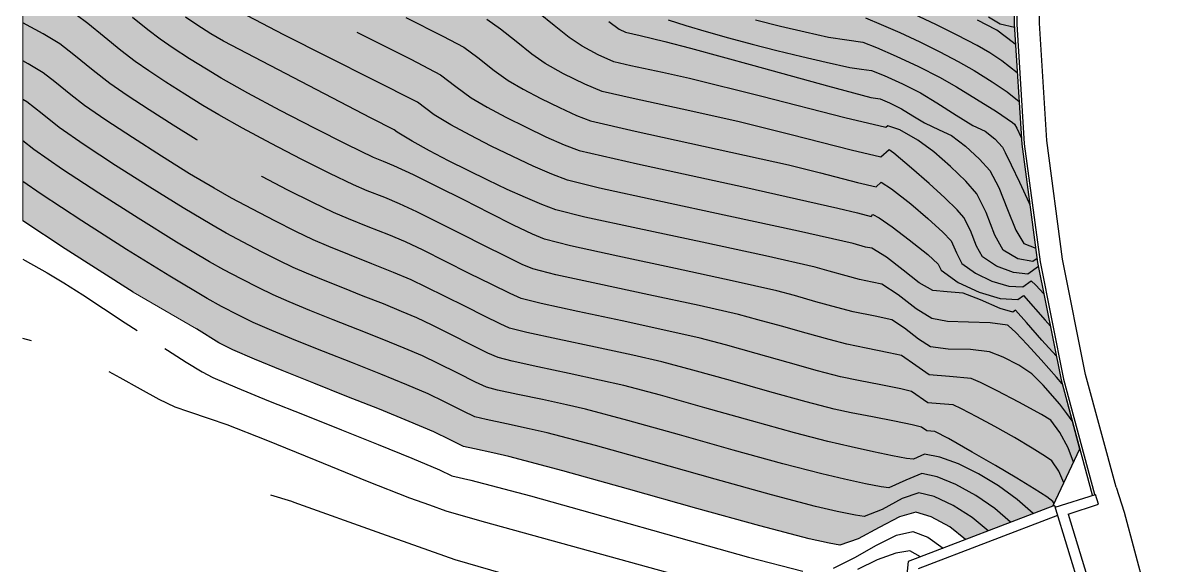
# Model space of a CAD drawing. Extents: x -367 to 63045, y 275 to 109039.
# Drawn here: x 62089 to 62141.7, y 108407.4 to 108432.6 of the extents above; entities that cross this region are included whole.
import ezdxf

# ---------------------------------------------------------------- set-up
doc = ezdxf.new("R2010")
doc.units = 0
doc.header["$LTSCALE"] = 25.401856
doc.header["$MEASUREMENT"] = 0
doc.linetypes.add('TRATTEGGIATA2', pattern=[0.375, 0.25, -0.125])
for name, color, linetype in [('Bâti', 7, 'Continuous'), ('colore lago', 131, 'Continuous'), ('Couronnement', 7, 'Continuous'), ('curve livello 1m', 2, 'Continuous'), ('curve livello 5m', 7, 'Continuous'), ('Per+Mod Surf', 7, 'Continuous'), ('Strade', 7, 'Continuous')]:
    doc.layers.add(name, color=color, linetype=linetype)
doc.layers.add('Colori bordi', color=5, linetype='Continuous', plot=False)
doc.layers.add('no_plot', color=5, linetype='Continuous', plot=False)

msp = doc.modelspace()

# ---------------------------------------------------------------- hatches: boundary and pattern name
at = {"layer": 'colore lago', "linetype": 'Continuous', "lineweight": 0}
msp.add_hatch(color=256, dxfattribs=at).paths.add_polyline_path([(62184.44037, 108578.69715), (62185.03434, 108578.125), (62185.55328, 108577.07553), (62184.71184, 108576.84218), (62189.10999, 108571.21279), (62202.4034, 108574.89937), (62203.10581, 108574.00033), (62197.58567, 108564.24353), (62201.98383, 108558.61423), (62202.78383, 108560.02814), (62202.78383, 108558.46665), (62203.82904, 108556.4937), (62204.32435, 108555.55874), (62204.73393, 108554.78562), (62204.99715, 108554.28875), (62205.31668, 108553.6856), (62206.09904, 108553.14835), (62206.994, 108552.58011), (62207.77037, 108552.12865), (62208.28489, 108551.88137), (62208.98831, 108551.7939), (62209.75528, 108551.70767), (62210.27698, 108551.52482), (62211.05005, 108551.20587), (62211.84255, 108550.8465), (62212.31081, 108550.58878), (62213.28943, 108549.57594), (62214.66393, 108548.14578), (62215.45723, 108547.3376), (62216.16484, 108546.6219), (62216.68181, 108546.10437), (62216.90318, 108545.89072), (62217.44028, 108545.65476), (62218.04836, 108545.19124), (62218.87708, 108544.48294), (62219.4919, 108543.90061), (62219.85139, 108543.51423), (62220.22605, 108542.63483), (62220.56531, 108541.56721), (62220.9211, 108540.79857), (62221.36372, 108540.51775), (62221.86652, 108540.21289), (62222.46332, 108539.50212), (62223.10529, 108538.59681), (62223.70955, 108537.87247), (62224.20518, 108537.55122), (62224.69366, 108537.28115), (62225.15194, 108537.02649), (62225.71553, 108536.65965), (62226.50081, 108536.12628), (62227.3663, 108535.52374), (62228.1705, 108534.9494), (62229.08636, 108534.26713), (62230.1381, 108533.46091), (62231.0102, 108532.77261), (62231.91617, 108532.02959), (62232.79706, 108531.29172), (62233.57004, 108530.62991), (62234.15231, 108530.11507), (62234.46103, 108529.81812), (62235.02241, 108528.93574), (62235.50983, 108528.21194), (62236.1616, 108527.97079), (62237.88452, 108527.35259), (62236.19155, 108519.02067), (62235.95115, 108517.8376), (62230.60336, 108518.76617), (62225.09835, 108519.31118), (62219.53535, 108519.50718), (62213.99236, 108519.34019), (62208.44135, 108518.81819), (62202.96136, 108517.90819), (62197.53735, 108516.63019), (62192.21835, 108515.03521), (62187.02936, 108513.0682), (62181.96335, 108510.75821), (62177.07535, 108508.14421), (62172.35535, 108505.18521), (62168.15134, 108502.19022), (62163.99534, 108498.79922), (62159.92034, 108495.02322), (62156.87234, 108491.82123), (62153.58533, 108487.9912), (62151.00034, 108484.57322), (62147.89234, 108479.97022), (62145.09534, 108475.15423), (62142.62333, 108470.19523), (62140.49932, 108465.06123), (62138.70632, 108459.79123), (62137.26532, 108454.41924), (62136.17032, 108448.97023), (62135.44131, 108443.47724), (62135.08431, 108438.09823), (62135.07531, 108432.54122), (62135.4223, 108426.97924), (62136.1643, 108421.48524), (62137.24929, 108416.02824), (62138.11624, 108412.81415), (62136.87629, 108410.16824), (62132.8128, 108408.61126), (62132.07881, 108409.20236), (62131.22289, 108409.67071), (62130.50179, 108409.8758), (62129.73905, 108409.66836), (62128.79583, 108409.16644), (62127.82182, 108408.63823), (62126.9667, 108408.35186), (62126.4708, 108408.43826), (62125.54632, 108408.64534), (62123.26174, 108409.24028), (62120.33075, 108410.05585), (62117.14751, 108410.95602), (62114.10621, 108411.80472), (62111.601, 108412.46593), (62110.85667, 108412.63236), (62109.99272, 108412.81634), (62109.48217, 108412.93677), (62108.8675, 108413.23396), (62108.1109, 108413.60641), (62106.96975, 108414.09549), (62105.58923, 108414.65753), (62104.07452, 108415.25987), (62102.53083, 108415.86981), (62101.06332, 108416.45468), (62099.7772, 108416.98179), (62098.77764, 108417.41846), (62098.12077, 108417.74642), (62097.08202, 108418.402), (62094.14205, 108420.10043), (62090.9826, 108422.11739), (62089.00829, 108423.4159), (62089.0084, 108612.37278), (62120.88999, 108629.95032), (62123.51589, 108627.78348), (62127.40046, 108624.87082), (62132.09238, 108621.99255), (62137.11189, 108618.69874), (62141.9676, 108615.09259), (62145.99091, 108612.94276), (62152.41989, 108607.98332), (62153.53281, 108607.46368), (62154.64574, 108606.94403), (62153.74834, 108606.61531), (62152.36859, 108606.1099), (62157.20571, 108600.8529), (62170.15914, 108605.59782), (62170.93166, 108604.75824), (62166.215, 108594.58868), (62171.05211, 108589.33168), (62172.53972, 108592.53911), (62173.61881, 108592.04274), (62173.89927, 108591.77136), (62174.52108, 108591.27829), (62175.29877, 108590.71102), (62176.16099, 108590.1049), (62177.03637, 108589.49528), (62177.85355, 108588.91749), (62178.54117, 108588.40689), (62179.02787, 108587.99882), (62179.46911, 108587.46018), (62180.05431, 108586.73849), (62180.60099, 108586.11149), (62181.23677, 108585.39235), (62181.56921, 108585.00258), (62181.87023, 108584.35861), (62182.1683, 108583.51591), (62182.76671, 108581.60651), (62183.0726, 108580.72588), (62183.38664, 108580.01867)])

# ---------------------------------------------------------------- linework, layer by layer
at = {"layer": 'Bâti', "color": 2, "linetype": 'Continuous'}
for p, q in [((62136.97129, 108410.11825), (62138.85029, 108410.70825)), ((62138.99422, 108410.24986), (62138.85029, 108410.70825)), ((62136.94778, 108410.19565), (62140.76228, 108397.63624)), ((62137.5843, 108409.79126), (62138.99422, 108410.24986)), ((62137.5843, 108409.79126), (62141.22528, 108397.78225))]:
    msp.add_line(p, q, dxfattribs=at)
at = {"layer": 'Colori bordi', "linetype": 'Continuous', "lineweight": 0, "flags": 128}
msp.add_lwpolyline([(62135.08431, 108438.09823), (62135.07531, 108432.54122), (62135.4223, 108426.97924), (62136.1643, 108421.48524), (62137.24929, 108416.02824), (62138.11624, 108412.81415), (62136.87629, 108410.16824), (62132.8128, 108408.61126), (62132.07881, 108409.20236), (62131.22289, 108409.67071), (62130.50179, 108409.8758), (62130.50179, 108409.8758), (62129.73905, 108409.66836), (62128.79583, 108409.16644), (62127.82182, 108408.63823), (62126.9667, 108408.35186), (62126.9667, 108408.35186), (62126.4708, 108408.43826), (62125.54632, 108408.64534), (62125.54632, 108408.64534), (62123.26174, 108409.24028), (62120.33075, 108410.05585), (62117.14751, 108410.95602), (62114.10621, 108411.80472), (62111.601, 108412.46593), (62111.601, 108412.46593), (62110.85667, 108412.63236), (62109.99272, 108412.81634), (62109.48217, 108412.93677), (62108.8675, 108413.23396), (62108.1109, 108413.60641), (62106.96975, 108414.09549), (62105.58923, 108414.65753), (62104.07452, 108415.25987), (62102.53083, 108415.86981), (62101.06332, 108416.45468), (62099.7772, 108416.98179), (62098.77764, 108417.41846), (62098.77764, 108417.41846), (62098.12077, 108417.74642), (62097.08202, 108418.402), (62094.14205, 108420.10043), (62090.9826, 108422.11739), (62089.00829, 108423.4159), (62089.0084, 108612.37278)], dxfattribs=at)
at = {"layer": 'Couronnement', "color": 2, "linetype": 'Continuous'}
for p, q in [((62135.08431, 108438.09825), (62135.07531, 108432.54124)), ((62135.20406, 108438.09807), (62135.19506, 108432.54106)), ((62136.2453, 108432.60126), (62136.25831, 108438.08226)), ((62136.59531, 108427.13925), (62136.2453, 108432.60126)), ((62135.07531, 108432.54124), (62135.4223, 108426.97926)), ((62135.19507, 108432.54872), (62135.54181, 108426.99104)), ((62135.4223, 108426.97926), (62136.1643, 108421.48526)), ((62135.54181, 108426.99104), (62136.28271, 108421.50499)), ((62137.3193, 108421.63626), (62136.59531, 108427.13925)), ((62138.3843, 108416.27626), (62137.3193, 108421.63626)), ((62136.1643, 108421.48526), (62137.24929, 108416.02826)), ((62136.28271, 108421.50499), (62137.36621, 108416.05565)), ((62139.8063, 108411.03926), (62138.3843, 108416.27626)), ((62137.24929, 108416.02826), (62138.69129, 108410.68225)), ((62137.36621, 108416.05565), (62138.80715, 108410.7135))]:
    msp.add_line(p, q, dxfattribs=at)
at = {"layer": 'curve livello 1m', "color": 152, "linetype": 'TRATTEGGIATA2', "ltscale": 5, "flags": 128}
msp.add_lwpolyline([(62129.85245, 108404.61541), (62129.32132, 108403.6074), (62128.63631, 108402.74327), (62128.00292, 108402.28227), (62128.00292, 108402.28227), (62124.57648, 108403.26514), (62120.79216, 108404.35067), (62116.51523, 108405.52837), (62109.1083, 108407.66964), (62105.69936, 108408.87902), (62101.61701, 108410.3273), (62101.51227, 108410.36932), (62089.00829, 108414.3243)], dxfattribs=at)
at = {"layer": 'curve livello 5m', "color": 2, "flags": 128}
for points in [[(62097.12434, 108427.15964), (62097.07592, 108427.1885), (62095.99587, 108427.85828), (62094.88603, 108428.56679), (62093.8653, 108429.23813), (62093.0526, 108429.79638), (62092.27928, 108430.40085), (62091.39251, 108431.12694), (62090.73149, 108431.63292), (62089.95983, 108432.09542), (62089.01676, 108432.60736), (62089.0083, 108432.6116)], [(62118.99451, 108432.75112), (62119.81342, 108432.4924), (62120.75716, 108432.21285), (62121.79697, 108431.92038), (62122.90411, 108431.62289), (62124.04982, 108431.32828), (62125.20534, 108431.04446), (62126.34192, 108430.77933), (62127.43081, 108430.54077), (62127.97581, 108430.46209), (62128.44429, 108430.3901), (62129.03578, 108430.1616), (62129.87936, 108429.77794), (62130.72198, 108429.35423), (62131.47775, 108428.897), (62132.37329, 108428.31867), (62133.14866, 108427.84763), (62133.72449, 108427.57716), (62134.17269, 108427.21486), (62134.53355, 108426.83658), (62134.65992, 108426.59129), (62134.93419, 108426.01896), (62135.3155, 108425.20663), (62135.763, 108424.24132), (62135.80422, 108424.15141)], [(62133.88327, 108432.88351), (62134.42337, 108432.57008), (62135.08393, 108432.40296)], [(62104.5268, 108432.1817), (62104.62, 108432.13546), (62107.04957, 108430.92594), (62108.42322, 108430.20157), (62108.42322, 108430.20157), (62109.13808, 108429.66057), (62109.84396, 108429.12772), (62109.84396, 108429.12772), (62110.58891, 108428.69505), (62111.46307, 108428.22684), (62112.39681, 108427.75709), (62113.32045, 108427.31983), (62114.16436, 108426.94905), (62114.85889, 108426.67879), (62114.85889, 108426.67879), (62117.56557, 108426.05364), (62122.55759, 108424.96977), (62126.87621, 108424.00829), (62127.78852, 108423.77867), (62128.42501, 108423.62171), (62128.51433, 108423.70343), (62128.8054, 108423.54759), (62129.40626, 108423.12759), (62130.19758, 108422.53059), (62131.06003, 108421.84376), (62131.54696, 108421.39805), (62131.67525, 108421.12473), (62132.46821, 108420.55489), (62133.43937, 108420.09367), (62134.42134, 108419.80531), (62135.24669, 108419.75407), (62135.50291, 108419.93769), (62136.51042, 108418.79843), (62136.7535, 108418.52187)], [(62137.38036, 108411.24389), (62137.15455, 108411.7824), (62136.8248, 108412.26432), (62136.8248, 108412.26432), (62136.53079, 108412.47068), (62135.90875, 108412.85487), (62135.08279, 108413.34219), (62134.17703, 108413.85794), (62134.17703, 108413.85794), (62133.34199, 108414.31229), (62132.62236, 108414.68413), (62132.23405, 108414.8619), (62132.23405, 108414.8619), (62131.63549, 108414.91016), (62131.06944, 108414.96201), (62131.06944, 108414.96201), (62130.30377, 108415.49244), (62129.81347, 108415.60987), (62128.88151, 108415.79381), (62127.83594, 108415.99746), (62127.00487, 108416.17408), (62125.9373, 108416.45208), (62124.56768, 108416.83319), (62123.08018, 108417.25383), (62121.659, 108417.65043), (62120.48834, 108417.9594), (62118.8955, 108418.32532), (62116.86619, 108418.76189), (62114.80153, 108419.20034), (62113.10261, 108419.5719), (62112.17053, 108419.80779), (62111.64984, 108420.03585), (62110.80117, 108420.45034), (62109.75755, 108420.97445), (62108.65202, 108421.53139), (62107.61762, 108422.04435), (62106.78737, 108422.43655), (62106.01346, 108422.76102), (62105.06345, 108423.13868), (62104.13933, 108423.50674), (62103.44311, 108423.80247), (62102.4868, 108424.26309), (62101.3346, 108424.84444), (62100.11697, 108425.47856), (62100.10361, 108425.48574)], [(62094.14205, 108420.10045), (62090.9826, 108422.11741), (62089.00829, 108423.41592)], [(62132.8128, 108408.61128), (62132.07881, 108409.20238), (62131.22289, 108409.67073), (62130.50179, 108409.87582), (62130.50179, 108409.87582), (62129.73905, 108409.66838), (62128.79583, 108409.16646), (62127.82182, 108408.63824), (62126.9667, 108408.35188), (62126.9667, 108408.35188), (62126.4708, 108408.43828), (62125.54632, 108408.64536), (62125.54632, 108408.64536), (62123.26174, 108409.2403), (62120.33075, 108410.05587), (62117.14751, 108410.95604), (62114.10621, 108411.80474), (62111.601, 108412.46595), (62111.601, 108412.46595), (62110.85667, 108412.63238), (62109.99272, 108412.81636), (62109.48217, 108412.93679), (62108.8675, 108413.23398), (62108.1109, 108413.60643), (62106.96975, 108414.09551), (62105.58923, 108414.65755), (62104.07452, 108415.25989), (62102.53083, 108415.86983), (62101.06332, 108416.4547), (62099.7772, 108416.98181), (62098.77764, 108417.41848), (62098.77764, 108417.41848), (62098.12077, 108417.74643), (62097.08202, 108418.40202)]]:
    msp.add_lwpolyline(points, dxfattribs=at)
at = {"layer": 'no_plot', "flags": 128}
for points in [[(62137.02846, 108417.13895), (62136.36326, 108417.86856), (62136.36326, 108417.86856), (62135.6404, 108418.69098), (62135.14071, 108419.25602), (62135.14071, 108419.25602), (62135.01363, 108419.16495), (62134.42225, 108419.34687), (62133.51108, 108419.75023), (62132.70721, 108420.05011), (62132.70721, 108420.05011), (62131.96265, 108420.10837), (62131.2999, 108420.17109), (62131.2999, 108420.17109), (62130.66284, 108420.54027), (62129.91125, 108421.12246), (62129.14451, 108421.72045), (62128.46202, 108422.13706), (62128.46202, 108422.13706), (62128.1717, 108422.19704), (62127.59821, 108422.35416), (62125.0557, 108422.93825), (62121.81649, 108423.63511), (62118.52085, 108424.33497), (62115.80901, 108424.92805), (62114.32121, 108425.30459), (62114.32121, 108425.30459), (62113.59898, 108425.58223), (62112.7321, 108425.95553), (62111.77478, 108426.398), (62110.78121, 108426.88319), (62109.80558, 108427.38464), (62108.90208, 108427.87587), (62108.12492, 108428.33042), (62108.12492, 108428.33042), (62107.34763, 108428.91793), (62101.13544, 108432.05522), (62098.44217, 108433.45783)], [(62137.83326, 108412.21032), (62137.58892, 108412.86795), (62137.19829, 108413.58545), (62136.77855, 108414.14758), (62136.77855, 108414.14758), (62136.33722, 108414.4132), (62135.2832, 108414.99019), (62134.28712, 108415.51566), (62133.5017, 108415.9107), (62133.07962, 108416.09643), (62133.07962, 108416.09643), (62132.07609, 108416.17735), (62131.12706, 108416.26428), (62131.12706, 108416.26428), (62130.49889, 108416.69464), (62129.84333, 108417.15359), (62129.84333, 108417.15359), (62129.25038, 108417.28766), (62128.20134, 108417.4916), (62127.29658, 108417.67982), (62127.29658, 108417.67982), (62126.47242, 108417.89444), (62125.41506, 108418.18866), (62124.26671, 108418.51339), (62123.16956, 108418.81956), (62122.26581, 108419.05809), (62122.26581, 108419.05809), (62120.43555, 108419.47855), (62118.10377, 108419.98019), (62115.73136, 108420.484), (62113.77921, 108420.91094), (62112.7082, 108421.18199), (62112.7082, 108421.18199), (62112.22201, 108421.39144), (62111.44289, 108421.76752), (62110.46712, 108422.25468), (62109.39094, 108422.79734), (62108.31063, 108423.33992), (62107.32245, 108423.82685), (62106.52266, 108424.20257), (62106.52266, 108424.20257), (62105.82885, 108424.48983), (62105.01093, 108424.81388), (62104.37621, 108425.07926), (62104.37621, 108425.07926), (62103.27487, 108425.60975), (62101.94794, 108426.27925), (62100.54565, 108427.00954), (62099.21825, 108427.72237), (62098.11598, 108428.33949), (62097.38515, 108428.77511), (62096.53762, 108429.30069), (62095.66671, 108429.85667), (62094.86573, 108430.38348), (62094.22799, 108430.82155), (62093.57409, 108431.32553), (62092.78905, 108431.96646), (62092.04116, 108432.57481), (62091.49867, 108432.98108)], [(62137.76385, 108414.12059), (62137.52408, 108414.45929), (62137.18973, 108414.89024), (62137.18973, 108414.89024), (62136.4251, 108415.77213), (62135.89485, 108416.31323), (62135.89485, 108416.31323), (62135.29072, 108416.70377), (62134.56122, 108417.08071), (62133.9252, 108417.33097), (62133.9252, 108417.33097), (62133.04236, 108417.4328), (62131.9995, 108417.45722), (62131.18467, 108417.56655), (62131.18467, 108417.56655), (62130.6261, 108417.91531), (62129.97565, 108418.4303), (62129.3829, 108418.81475), (62129.3829, 108418.81475), (62128.60918, 108418.97869), (62127.58829, 108419.18556), (62127.58829, 108419.18556), (62126.83275, 108419.38472), (62125.8596, 108419.65801), (62124.86454, 108419.93788), (62124.04328, 108420.15678), (62124.04328, 108420.15678), (62121.9756, 108420.63178), (62119.34134, 108421.1985), (62116.66119, 108421.76765), (62114.45581, 108422.24997), (62113.24587, 108422.55619), (62113.24587, 108422.55619), (62112.69661, 108422.7928), (62111.81643, 108423.21768), (62110.71408, 108423.76803), (62109.4983, 108424.38107), (62108.27786, 108424.99404), (62107.16149, 108425.54414), (62106.25796, 108425.9686), (62106.25796, 108425.9686), (62105.76894, 108426.16777), (62105.3093, 108426.35606), (62105.3093, 108426.35606), (62104.06294, 108426.9564), (62102.56127, 108427.71407), (62100.97432, 108428.54053), (62099.47213, 108429.34722), (62098.22471, 108430.0456), (62097.54593, 108430.45263), (62096.76127, 108430.94477), (62096.00301, 108431.43761), (62095.40339, 108431.84671), (62094.82027, 108432.29137), (62094.11592, 108432.86172)], [(62137.29986, 108415.84077), (62137.03375, 108416.15661), (62136.33171, 108416.95806), (62135.67908, 108417.67525), (62135.1458, 108418.23134), (62134.80178, 108418.54948), (62134.80178, 108418.54948), (62134.77077, 108418.5655), (62133.95711, 108418.68134), (62132.95728, 108418.71173), (62131.98208, 108418.74484), (62131.24229, 108418.86882), (62131.24229, 108418.86882), (62130.52311, 108419.31786), (62129.68564, 108419.98092), (62128.92246, 108420.4759), (62128.92246, 108420.4759), (62128.47302, 108420.57114), (62127.87999, 108420.6913), (62127.87999, 108420.6913), (62127.26111, 108420.85706), (62126.48487, 108421.07612), (62125.82075, 108421.25547), (62125.82075, 108421.25547), (62123.51565, 108421.78502), (62120.57892, 108422.4168), (62117.59102, 108423.05131), (62115.13241, 108423.58901), (62113.78354, 108423.93039), (62113.78354, 108423.93039), (62113.13186, 108424.17655), (62112.36732, 108424.49585), (62111.52029, 108424.87345), (62110.62112, 108425.29452), (62109.70018, 108425.74425), (62108.78782, 108426.20779), (62107.91441, 108426.67034), (62107.11031, 108427.11706), (62106.40588, 108427.53312), (62106.40588, 108427.53312), (62106.27204, 108427.63428), (62105.20237, 108428.17449), (62098.33344, 108431.75172), (62097.75188, 108432.10359), (62097.102, 108432.51846), (62096.57879, 108432.87187)], [(62106.81385, 108432.85048), (62108.52905, 108431.9966), (62109.49881, 108431.48522), (62110.16031, 108431.00086), (62110.91309, 108430.39886), (62111.56301, 108429.92502), (62112.25991, 108429.52404), (62113.08373, 108429.09141), (62113.94244, 108428.67207), (62114.74405, 108428.31096), (62115.39656, 108428.05299), (62117.46562, 108427.57511), (62121.28167, 108426.74656), (62124.58295, 108426.01158), (62126.08018, 108425.63802), (62127.80139, 108425.1992), (62128.65418, 108424.9954), (62128.88897, 108425.21021), (62129.37288, 108424.89779), (62130.27013, 108424.20126), (62131.06089, 108423.527), (62131.75502, 108422.89163), (62132.14428, 108422.48575), (62132.4003, 108421.92302), (62132.63807, 108421.43379), (62133.269, 108420.98038), (62134.04173, 108420.6134), (62134.82305, 108420.38396), (62135.47975, 108420.3432), (62135.86511, 108420.61936), (62136.0835, 108420.42078), (62136.45631, 108420.01659)], [(62136.20422, 108421.28448), (62135.71281, 108420.93232), (62135.0366, 108421.00575), (62134.2544, 108421.30595), (62133.60089, 108421.74284), (62133.60089, 108421.74284), (62133.32907, 108422.23391), (62133.04165, 108422.96871), (62132.74159, 108423.57346), (62132.74159, 108423.57346), (62132.41912, 108423.93074), (62131.85348, 108424.47955), (62131.12293, 108425.14826), (62130.30576, 108425.86521), (62129.48023, 108426.55876), (62129.48023, 108426.55876), (62129.26361, 108426.717), (62128.88335, 108426.3691), (62127.50219, 108426.69917), (62124.71456, 108427.40986), (62122.28968, 108428.01487), (62122.28968, 108428.01487), (62120.00575, 108428.52336), (62117.36568, 108429.09657), (62115.93423, 108429.42719), (62115.93423, 108429.42719), (62115.12062, 108429.7662), (62114.13833, 108430.24588), (62113.28205, 108430.72232), (62113.28205, 108430.72232), (62112.66526, 108431.16012), (62111.93678, 108431.73783), (62111.20401, 108432.31942), (62110.5744, 108432.76886)], [(62136.14057, 108421.66097), (62135.94588, 108421.52144), (62135.24643, 108421.65287), (62134.5637, 108422.0519), (62134.5637, 108422.0519), (62134.17628, 108422.75184), (62133.7666, 108423.79918), (62133.33891, 108424.66117), (62133.33891, 108424.66117), (62132.82993, 108425.24871), (62132.11889, 108425.94011), (62131.33401, 108426.618), (62130.60352, 108427.16501), (62130.60352, 108427.16501), (62129.76736, 108427.63739), (62129.20103, 108427.82378), (62129.20103, 108427.82378), (62129.11251, 108427.74279), (62127.203, 108428.19913), (62123.34894, 108429.18171), (62119.99641, 108430.01816), (62119.99641, 108430.01816), (62118.72982, 108430.30015), (62117.26573, 108430.61804), (62116.4719, 108430.80139), (62116.4719, 108430.80139), (62115.74981, 108431.11764), (62115.00109, 108431.51962), (62115.00109, 108431.51962), (62114.40572, 108431.93385), (62113.70485, 108432.48046), (62112.96655, 108433.07323)], [(62116.24232, 108432.67555), (62116.72014, 108432.31692), (62117.00957, 108432.17558), (62117.70315, 108432.02146), (62118.84807, 108431.74141), (62120.03205, 108431.44016), (62122.98273, 108430.63128), (62126.39422, 108429.67808), (62128.40799, 108429.13856), (62128.85017, 108429.07282), (62129.28541, 108428.89476), (62129.84391, 108428.62088), (62130.36848, 108428.2956), (62130.90267, 108427.96355), (62131.58753, 108427.64562), (62132.164, 108427.37108), (62132.80697, 108426.87595), (62133.46335, 108426.27513), (62133.93623, 108425.74888), (62134.35469, 108424.95905), (62134.76078, 108423.93657), (62135.15216, 108422.97326), (62135.52652, 108422.36095), (62136.07444, 108422.15067)], [(62123.05672, 108432.74994), (62124.20972, 108432.4584), (62125.35701, 108432.1853), (62126.45364, 108431.94299), (62127.30585, 108431.81995), (62128.03842, 108431.70738), (62128.67968, 108431.46917), (62129.59834, 108431.06918), (62130.62744, 108430.58335), (62131.60004, 108430.08759), (62132.39213, 108429.63879), (62133.32829, 108429.0719), (62134.24935, 108428.48574), (62134.9961, 108427.97915), (62135.09494, 108427.8982), (62135.20065, 108427.72441), (62135.40358, 108427.27942)], [(62128.16102, 108432.83816), (62128.89087, 108432.53854), (62129.7548, 108432.1564), (62130.68552, 108431.72235), (62131.61572, 108431.267), (62132.47811, 108430.82094), (62133.21167, 108430.3996), (62134.05352, 108429.87693), (62134.75112, 108429.40975), (62135.29865, 108428.96131)], [(62135.21547, 108430.29452), (62134.50615, 108430.84034), (62134.50615, 108430.84034), (62133.94139, 108431.21037), (62133.35617, 108431.5543), (62133.35617, 108431.5543), (62132.42836, 108432.03631), (62131.42858, 108432.53104), (62130.41046, 108433.01409)], [(62135.13354, 108431.60785), (62135.04599, 108431.67956), (62134.26118, 108432.27093), (62134.26118, 108432.27093), (62134.23423, 108432.28766), (62133.37125, 108432.73872)], [(62136.92747, 108410.27747), (62136.87106, 108410.38107), (62136.58977, 108410.5903), (62136.00749, 108410.96471), (62135.19163, 108411.46374), (62134.20963, 108412.04679), (62133.12889, 108412.67329), (62132.01685, 108413.30267), (62132.01685, 108413.30267), (62131.38847, 108413.62736), (62131.01183, 108413.65974), (62130.76421, 108413.83128), (62130.33882, 108413.93828), (62129.51475, 108414.10489), (62128.49827, 108414.30171), (62127.49564, 108414.49932), (62126.71316, 108414.66833), (62126.71316, 108414.66833), (62125.40219, 108415.00973), (62123.72029, 108415.47773), (62121.89365, 108415.99427), (62120.14844, 108416.48129), (62118.71087, 108416.86071), (62118.71087, 108416.86071), (62117.35545, 108417.17209), (62115.62862, 108417.54358), (62113.8717, 108417.91668), (62112.42601, 108418.23286), (62111.63286, 108418.43359), (62111.63286, 108418.43359), (62111.18978, 108418.62766), (62110.4676, 108418.98037), (62109.57954, 108419.42636), (62108.6388, 108419.90028), (62107.75857, 108420.33679), (62107.05207, 108420.67052), (62107.05207, 108420.67052), (62106.23911, 108421.01457), (62105.23796, 108421.41575), (62104.18908, 108421.83043), (62103.23295, 108422.21494), (62102.51002, 108422.52567), (62102.51002, 108422.52567), (62101.69874, 108422.91644), (62100.72127, 108423.40962), (62099.6883, 108423.94758), (62098.71049, 108424.47267), (62097.89853, 108424.92726), (62096.76668, 108425.6019), (62095.45412, 108426.41587), (62094.10534, 108427.27692), (62092.86487, 108428.09278), (62091.8772, 108428.77122), (62091.23988, 108429.26938), (62090.50907, 108429.86777), (62089.96431, 108430.28476), (62089.2666, 108430.70838), (62089.0083, 108430.85219)], [(62135.94902, 108409.81296), (62135.21745, 108410.47134), (62134.34949, 108411.10112), (62133.4151, 108411.66402), (62132.48422, 108412.12176), (62131.6268, 108412.43608), (62130.91278, 108412.5687), (62130.91278, 108412.5687), (62130.38883, 108412.34283), (62130.07363, 108412.37925), (62129.42408, 108412.49911), (62128.53539, 108412.68274), (62127.50277, 108412.91045), (62126.42145, 108413.16259), (62126.42145, 108413.16259), (62124.86708, 108413.56737), (62122.87291, 108414.12227), (62120.70711, 108414.73471), (62118.63788, 108415.31215), (62116.9334, 108415.76202), (62116.9334, 108415.76202), (62115.8154, 108416.01885), (62114.39104, 108416.32528), (62112.94187, 108416.63303), (62111.7494, 108416.89382), (62111.09519, 108417.05939), (62111.09519, 108417.05939), (62110.62601, 108417.26891), (62109.85223, 108417.65133), (62108.93519, 108418.11349), (62108.03626, 108418.56227), (62107.31678, 108418.9045), (62107.31678, 108418.9045), (62106.61498, 108419.20528), (62105.76598, 108419.55093), (62104.83445, 108419.92136), (62103.88509, 108420.29647), (62102.98259, 108420.65616), (62102.19164, 108420.98032), (62101.57692, 108421.24887), (62101.57692, 108421.24887), (62100.91067, 108421.56979), (62100.10794, 108421.97481), (62099.25962, 108422.4166), (62098.45661, 108422.84782), (62097.7898, 108423.22115), (62096.45745, 108424.0153), (62094.91237, 108424.97346), (62093.32466, 108425.98704), (62091.86443, 108426.94744), (62090.7018, 108427.74605), (62089.90851, 108428.37724), (62089.19713, 108428.9366), (62089.0083, 108429.05232)], [(62134.90361, 108409.4124), (62134.16882, 108410.05814), (62133.28958, 108410.66109), (62132.36495, 108411.16703), (62131.49399, 108411.52176), (62130.77578, 108411.67107), (62130.77578, 108411.67107), (62130.03857, 108411.36453), (62129.24812, 108411.01251), (62129.24812, 108411.01251), (62128.89445, 108411.05915), (62128.15938, 108411.20222), (62127.18909, 108411.41152), (62126.12974, 108411.65685), (62126.12974, 108411.65685), (62124.33197, 108412.12501), (62122.02552, 108412.7668), (62119.52058, 108413.47516), (62117.12732, 108414.14302), (62115.15593, 108414.66333), (62115.15593, 108414.66333), (62114.27535, 108414.86562), (62113.15346, 108415.10698), (62112.01204, 108415.34937), (62111.0728, 108415.55478), (62110.55751, 108415.68519), (62110.55751, 108415.68519), (62110.05313, 108415.91562), (62109.22352, 108416.33017), (62108.3169, 108416.78555), (62107.58149, 108417.13847), (62107.58149, 108417.13847), (62106.73324, 108417.50202), (62105.70706, 108417.91981), (62104.58114, 108418.36754), (62103.43367, 108418.82092), (62102.34284, 108419.25567), (62101.38683, 108419.64749), (62100.64383, 108419.97207), (62100.64383, 108419.97207), (62099.97283, 108420.29763), (62099.16279, 108420.71152), (62098.35257, 108421.14143), (62097.68107, 108421.51503), (62096.14822, 108422.42869), (62094.37062, 108423.53105), (62092.54397, 108424.69716), (62090.864, 108425.80209), (62089.52641, 108426.72089), (62089.00829, 108427.13313)], [(62133.8582, 108409.01184), (62133.12123, 108409.63782), (62132.2384, 108410.19513), (62131.36061, 108410.60119), (62130.63879, 108410.77344), (62130.63879, 108410.77344), (62129.87654, 108410.51905), (62128.94806, 108410.00357), (62128.10741, 108409.68219), (62128.10741, 108409.68219), (62127.6973, 108409.74413), (62126.85679, 108409.9178), (62125.83803, 108410.15111), (62125.83803, 108410.15111), (62123.79686, 108410.68266), (62121.17814, 108411.41134), (62118.33405, 108412.2156), (62115.61677, 108412.97388), (62113.37847, 108413.56464), (62113.37847, 108413.56464), (62112.54064, 108413.75487), (62111.49071, 108413.97883), (62110.545, 108414.18228), (62110.01984, 108414.31099), (62110.01984, 108414.31099), (62109.46691, 108414.57045), (62108.59912, 108415.00696), (62107.84619, 108415.37245), (62107.84619, 108415.37245), (62106.85149, 108415.79876), (62105.64814, 108416.28868), (62104.32783, 108416.81371), (62102.98225, 108417.34538), (62101.70308, 108417.85519), (62100.58201, 108418.31465), (62099.71073, 108418.69528), (62099.71073, 108418.69528), (62099.03775, 108419.02532), (62098.24576, 108419.43778), (62097.57234, 108419.80892), (62095.83898, 108420.84209), (62093.82886, 108422.08864), (62091.76329, 108423.40729), (62089.86357, 108424.65674), (62089.00829, 108425.24423)], [(62089.00829, 108421.63379), (62089.12547, 108421.57186), (62090.14597, 108420.99879), (62090.14597, 108420.99879), (62090.91341, 108420.53432), (62091.80126, 108419.97083), (62092.76839, 108419.34198), (62093.77373, 108418.68148), (62094.32688, 108418.31813)], [(62089.42449, 108417.83741), (62089.00829, 108417.94928)], [(62095.61608, 108417.47724), (62095.73454, 108417.40027), (62096.60782, 108416.84693), (62097.35488, 108416.39669), (62097.35488, 108416.39669), (62097.84454, 108416.14168), (62098.97238, 108415.64897), (62100.42356, 108415.05421), (62102.0794, 108414.39429), (62103.82121, 108413.70607), (62105.53031, 108413.02643), (62107.088, 108412.39225), (62108.37561, 108411.8404), (62108.9445, 108411.56259), (62109.82353, 108411.36725), (62112.59565, 108410.63561), (62115.96098, 108409.69648), (62119.48337, 108408.70041), (62122.72663, 108407.79794), (62125.25461, 108407.13962)], [(62124.00703, 108405.68872), (62110.35565, 108409.44777), (62108.68613, 108409.93041), (62107.91776, 108410.203), (62106.99759, 108410.52945), (62105.02889, 108411.30629), (62102.64489, 108412.27861), (62100.31521, 108413.22784), (62098.50946, 108413.93541), (62098.50946, 108413.93541), (62097.68429, 108414.21818), (62096.7214, 108414.53576), (62096.09675, 108414.75626), (62095.35638, 108415.11409), (62094.47853, 108415.58829), (62093.54045, 108416.11526), (62093.02617, 108416.40348)], [(62126.68596, 108407.27984), (62127.66822, 108407.78093), (62128.67438, 108408.34853), (62129.60604, 108408.80638), (62130.3648, 108408.97819), (62131.06169, 108408.72624), (62131.76739, 108408.21072)], [(62130.72198, 108407.81016), (62130.2278, 108408.08057), (62129.57044, 108407.97761), (62128.70677, 108407.66543), (62127.78943, 108407.20983)]]:
    msp.add_lwpolyline(points, dxfattribs=at)
at = {"layer": 'Per+Mod Surf', "color": 2, "linetype": 'Continuous'}
for p, q in [((62138.11624, 108412.81416), (62136.87629, 108410.16826)), ((62136.94778, 108410.19565), (62130.15328, 108407.59226)), ((62137.08922, 108409.72995), (62130.60623, 108407.24592)), ((62130.15328, 108407.59226), (62129.79912, 108404.08775))]:
    msp.add_line(p, q, dxfattribs=at)
at = {"layer": 'Strade', "color": 2, "linetype": 'Continuous', "flags": 128}
msp.add_lwpolyline([(62139.8063, 108411.03926), (62140.18729, 108409.88426), (62143.06229, 108399.10925), (62144.21629, 108393.54925), (62144.90128, 108388.40525), (62144.96027, 108383.20225), (62144.49628, 108378.89925), (62143.19928, 108374.14524), (62141.05026, 108369.49725), (62138.37426, 108365.42825), (62135.36826, 108362.00226), (62135.05889, 108361.69943), (62129.59026, 108357.49626), (62124.98192, 108355.19429), (62119.9917, 108353.8648), (62117.35938, 108353.58262), (62113.19725, 108353.69526), (62108.30773, 108353.87845), (62103.18798, 108354.21942), (62097.37825, 108354.79227), (62089.00825, 108354.99869)], dxfattribs=at)

doc.saveas('drawing.dxf')
